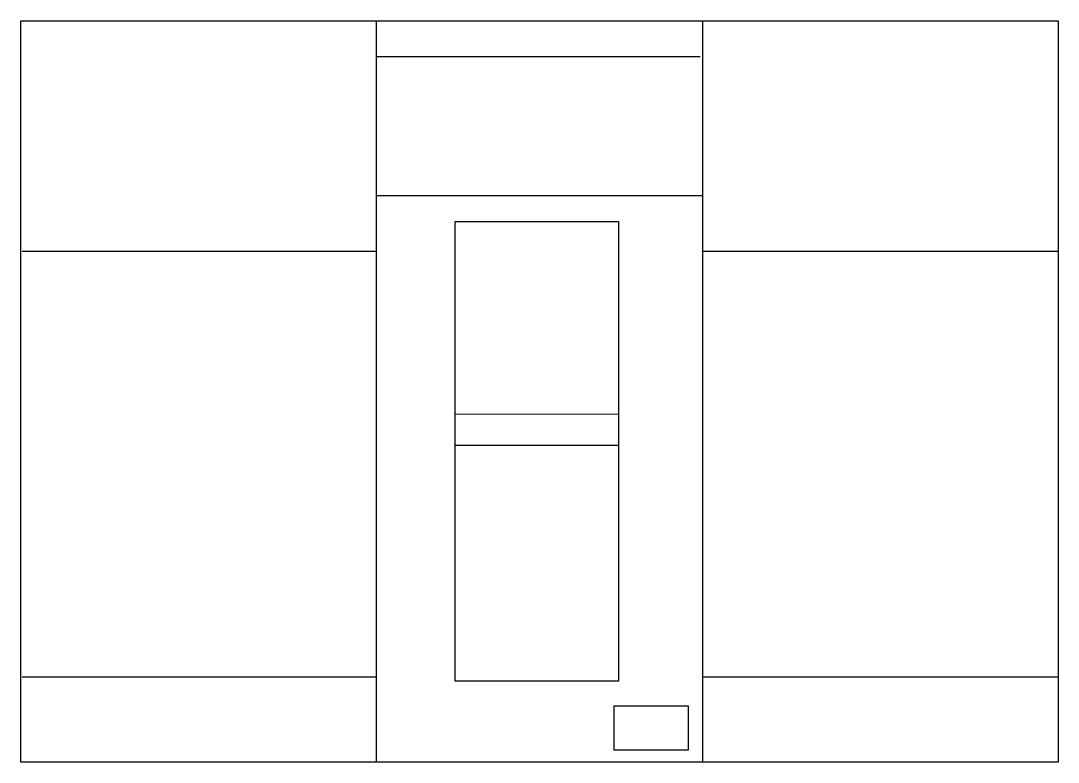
# Model space of a CAD drawing. Extents: x 0 to 70, y 0 to 50.
import ezdxf
from ezdxf.enums import TextEntityAlignment as Align

# ---------------------------------------------------------------- set-up
doc = ezdxf.new("R2010")
doc.units = 0
doc.layers.add('--4N-THT. MCB-MCCB-ACB', color=124, linetype='CONTINUOUS')
doc.layers.add('--6N-THT. HOLE COVER', color=2, linetype='CONTINUOUS')
doc.styles.add('- 13.0', font='times.ttf', dxfattribs={"height": 13})

# ---------------------------------------------------------------- blocks, each defined once
blk = doc.blocks.new('06 - N - SC MCCB LÕ ĐỤC EZC100 3 PHASE')
at = {"layer": '--6N-THT. HOLE COVER', "color": 124}
for p, q in [((-11.027, 22.6), (10.843, 22.6)), ((-11.052, 13.212), (10.978, 13.212)), ((-5.679, 11.466), (5.322, 11.466)), ((-5.679, -19.536), (-5.679, 11.466)), ((-5.679, 11.466), (-5.679, 11.466)), ((5.322, 11.466), (5.322, -19.536)), ((-34.908, 9.456), (-11.007, 9.456)), ((11.057, 9.456), (34.984, 9.456)), ((-5.692, -1.526), (5.319, -1.512)), ((-5.692, -3.628), (-5.692, -1.526)), ((5.319, -1.512), (5.319, -3.628)), ((5.319, -3.628), (-5.692, -3.628)), ((5.319, -3.628), (5.319, -3.628)), ((-34.908, -19.237), (-11.007, -19.237)), ((5.322, -19.536), (-5.679, -19.536)), ((11.057, -19.237), (34.984, -19.237)), ((5.039, -21.188), (10.037, -21.188)), ((5.039, -24.187), (5.039, -21.188)), ((5.039, -21.188), (5.039, -21.188)), ((10.037, -21.188), (10.037, -24.187)), ((10.037, -24.187), (5.039, -24.187))]:
    blk.add_line(p, q, dxfattribs=at)
at = {"layer": '--6N-THT. HOLE COVER', "color": 1}
blk.add_lwpolyline([(-35, 25), (35, 25), (35, -25), (-35, -25)], close=True, dxfattribs=at)
at = {"layer": '--6N-THT. HOLE COVER', "color": 2}
blk.add_lwpolyline([(-11.007, 25.006), (10.995, 25.006), (10.995, -24.994), (-11.007, -24.994)], close=True, dxfattribs=at)
at = {"layer": '--4N-THT. MCB-MCCB-ACB', "color": 3, "style": '- 13.0'}
for tag, p in [('MCCB', (0, 60.501)), ('AMPE', (0, 40.501))]:
    blk.add_attdef(tag, text='', height=13, dxfattribs=at).set_placement(p, align=Align.MIDDLE_CENTER)

msp = doc.modelspace()

# ---------------------------------------------------------------- block references
msp.add_blockref('06 - N - SC MCCB LÕ ĐỤC EZC100 3 PHASE', (35, 25))

doc.saveas('drawing.dxf')
